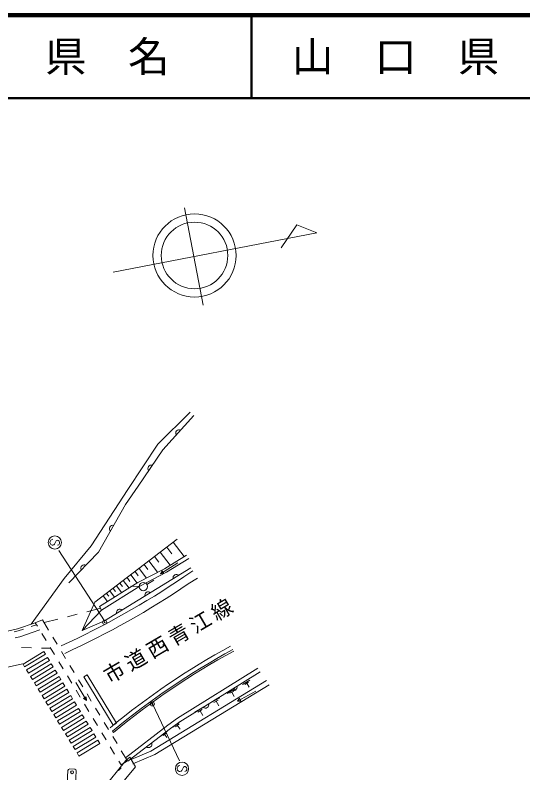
# Model space of a CAD drawing. Units: millimetres, scale not verified. Extents: x 40000 to 680000, y 20000 to 380000.
# Drawn here: x 304517 to 365716, y 288592 to 380000 of the extents above; entities that cross this region are included whole.
import ezdxf
from ezdxf.enums import TextEntityAlignment as Align

# ---------------------------------------------------------------- set-up
doc = ezdxf.new("R2010")
doc.units = ezdxf.units.MM
doc.header["$LTSCALE"] = 1000
doc.header["$PDMODE"] = 32
doc.header["$PDSIZE"] = 500
for name, color, linetype, lineweight in [('M-BGD', 7, 'Continuous', 13), ('M-BGD-EXST', 7, 'Continuous', 13), ('M-BMK-HTXT', 7, 'Continuous', 13), ('M-BMK-SRVR', 3, 'Continuous', 13), ('M-STR-STRC', 7, 'Continuous', 13), ('M-STR-STRD', 7, 'Continuous', 13), ('M-TTL', 2, 'Continuous', 140), ('M-TTL-LINE', 7, 'Continuous', 50)]:
    doc.layers.add(name, color=color, linetype=linetype, lineweight=lineweight)
doc.layers.add('M-TTL-TXT', color=7, linetype='Continuous')
doc.styles.add('ＭＳ ゴシック', font='')
doc.styles.get('ＭＳ ゴシック').set_extended_font_data('MS Gothic')

msp = doc.modelspace()

# ---------------------------------------------------------------- linework, layer by layer
at = {"layer": 'M-BGD'}
for p, q in [((321722, 328254), (325599, 332102)), ((326074, 331709), (322317, 327580)), ((318098, 322784), (321722, 328254)), ((322317, 327580), (319362, 323160)), ((313663, 315996), (318098, 322784)), ((319362, 323160), (317834, 320966)), ((317834, 320966), (314552, 315229)), ((324060, 316783), (314132, 309170)), ((323575, 316411), (324895, 314689)), ((310432, 312055), (313663, 315996)), ((322792, 315811), (323392, 315028)), ((314552, 315229), (310975, 311509)), ((321322, 314684), (321849, 313997)), ((322009, 315210), (323210, 313645)), ((325186, 314870), (322519, 313217)), ((320051, 313709), (320499, 313124)), ((320636, 314157), (321689, 312784)), ((324146, 313941), (322037, 312600)), ((325450, 314445), (322767, 312783)), ((325706, 313306), (315289, 306927)), ((318966, 312877), (319350, 312377)), ((322519, 313217), (319310, 311541)), ((319466, 313260), (320363, 312091)), ((322767, 312783), (319559, 311107)), ((322037, 312600), (322253, 312959)), ((322454, 312643), (322037, 312600)), ((322253, 312959), (322454, 312643)), ((324863, 312234), (325933, 312977)), ((306451, 306539), (310432, 312055)), ((317552, 311793), (318253, 310879)), ((318009, 312143), (318359, 311686)), ((318466, 312493), (319233, 311493)), ((319310, 311541), (314679, 308643)), ((319559, 311107), (314944, 308219)), ((316322, 310849), (316612, 310470)), ((316718, 311153), (317358, 310319)), ((317135, 311473), (317455, 311056)), ((315131, 309936), (315655, 309253)), ((315528, 310240), (315790, 309899)), ((315925, 310545), (316506, 309786)), ((314132, 309170), (312611, 305752)), ((314944, 308219), (312611, 305752)), ((313166, 308017), (314848, 308442)), ((314679, 308643), (314944, 308219)), ((307994, 306711), (309675, 307136)), ((310839, 307430), (312002, 307724)), ((306945, 306708), (304808, 305976)), ((306461, 306246), (307093, 306462)), ((307799, 307034), (306945, 306708)), ((306945, 306708), (307205, 306277)), ((307799, 307034), (308534, 305816)), ((315289, 306927), (312611, 305752)), ((304808, 305976), (302870, 305539)), ((304382, 305593), (304884, 305706)), ((304884, 305706), (305515, 305922)), ((305081, 305013), (306576, 305525)), ((306576, 305525), (307473, 305832)), ((307721, 305420), (308238, 304564)), ((304523, 304887), (305081, 305013)), ((309050, 304960), (309567, 304104)), ((305273, 303700), (306472, 303673)), ((307672, 303646), (308807, 303620)), ((308754, 303708), (309271, 302852)), ((310083, 303247), (310600, 302391)), ((309787, 301995), (310304, 301139)), ((311116, 301535), (311633, 300679)), ((324093, 295177), (333780, 301221)), ((324371, 294761), (334045, 300796)), ((310820, 300283), (311337, 299427)), ((312149, 299822), (312666, 298966)), ((311823, 299473), (313103, 297325)), ((334828, 299734), (320867, 291209)), ((335139, 299226), (321366, 290816)), ((331916, 299252), (332818, 299777)), ((332212, 299263), (332662, 299525)), ((332437, 299394), (332717, 298913)), ((311853, 298570), (312370, 297714)), ((313182, 298110), (313699, 297253)), ((330064, 298174), (331023, 298732)), ((330379, 298186), (330858, 298465)), ((330618, 298325), (330916, 297814)), ((333519, 298427), (331315, 297246)), ((312750, 297551), (313072, 297743)), ((313103, 297325), (312750, 297551)), ((313072, 297743), (313103, 297325)), ((328152, 297061), (329170, 297654)), ((328485, 297073), (328995, 297370)), ((328740, 297221), (329056, 296678)), ((331315, 297246), (331557, 297589)), ((331734, 297258), (331315, 297246)), ((331557, 297589), (331734, 297258)), ((312886, 296858), (313403, 296001)), ((314215, 296397), (314732, 295541)), ((326177, 295911), (327257, 296540)), ((326531, 295924), (327071, 296239)), ((326801, 296082), (327136, 295506)), ((313919, 295145), (314436, 294289)), ((315248, 294685), (315765, 293828)), ((317826, 290412), (322931, 294347)), ((322931, 294347), (324093, 295177)), ((323229, 293945), (324371, 294761)), ((323521, 294115), (324427, 294785)), ((323837, 294161), (324290, 294497)), ((314952, 293433), (315469, 292576)), ((318086, 289981), (323229, 293945)), ((322115, 293073), (322819, 293594)), ((324064, 294329), (324421, 293846)), ((316281, 292972), (316798, 292116)), ((322361, 293110), (322712, 293370)), ((322537, 293240), (322814, 292865)), ((315986, 291720), (316502, 290864)), ((317314, 291259), (318049, 290041)), ((320867, 291209), (318494, 290205)), ((321366, 290816), (318711, 289693)), ((314990, 286536), (317863, 290098)), ((317019, 290007), (317279, 289576)), ((318049, 290041), (317279, 289576)), ((317863, 290098), (318322, 290487)), ((319036, 289317), (318322, 290487)), ((319036, 289317), (316099, 285785)), ((316957, 288876), (317298, 289212)), ((316957, 288876), (317298, 289212))]:
    msp.add_line(p, q, dxfattribs=at)
for centre, radius, start, end in [((324282, 329566), 417, 63.96442, 211.44401), ((320936, 325305), 417, 72.49515, 219.97474), ((316294, 318040), 417, 76.48378, 223.96337), ((312848, 313288), 417, 62.38401, 209.8636), ((267281, 397199), 102639, 294.63487, 304.12637), ((323969, 312106), 417, 47.74305, 195.22264), ((320558, 310017), 417, 47.74305, 195.22264), ((317147, 307928), 417, 47.74305, 195.22264), ((330843, 298936), 417, 228.22053, 15.70012), ((327449, 296819), 417, 228.22053, 15.70012), ((320586, 292056), 417, 233.88357, 21.36317)]:
    msp.add_arc(centre, radius, start, end, dxfattribs=at)
at = {"layer": 'M-BGD-EXST'}
for p, q in [((320389, 311332), (321241, 311856)), ((319463, 311078), (318464, 311096))]:
    msp.add_line(p, q, dxfattribs=at)
msp.add_circle((319963, 311069), 500, dxfattribs=at)
at = {"layer": 'M-BMK-SRVR'}
for p, q in [((324949, 356763), (327185, 345026)), ((338452, 354723), (336602, 351924)), ((340864, 353756), (338452, 354723)), ((316321, 349001), (340864, 353756))]:
    msp.add_line(p, q, dxfattribs=at)
for radius in [5016, 4013]:
    msp.add_circle((326141, 351013), radius, dxfattribs=at)
at = {"layer": 'M-STR-STRC'}
for p, q in [((308708, 316369), (308723, 316514)), ((308766, 316217), (308708, 316369)), ((308723, 316514), (308810, 316651)), ((308810, 316651), (308889, 316717)), ((308889, 316717), (309041, 316774)), ((309461, 316586), (309273, 316167)), ((309613, 316644), (309461, 316586)), ((309685, 316637), (309613, 316644)), ((309823, 316550), (309685, 316637)), ((309881, 316398), (309823, 316550)), ((309866, 316254), (309881, 316398)), ((308831, 316138), (308766, 316217)), ((308969, 316051), (308831, 316138)), ((309041, 316044), (308969, 316051)), ((309193, 316101), (309041, 316044)), ((309273, 316167), (309193, 316101)), ((309627, 316058), (309779, 316116)), ((315289, 306927), (309764, 315410)), ((309779, 316116), (309866, 316254)), ((325383, 311380), (326493, 312093)), ((305476, 301688), (307982, 303213)), ((305661, 301383), (308168, 302908)), ((307982, 303213), (308168, 302908)), ((305661, 301383), (305476, 301688)), ((305895, 300999), (308402, 302524)), ((306129, 300614), (308636, 302139)), ((306363, 300230), (308870, 301755)), ((308402, 302524), (308636, 302139)), ((308870, 301755), (309103, 301371)), ((306129, 300614), (305895, 300999)), ((306597, 299845), (309103, 301371)), ((306831, 299461), (309337, 300986)), ((309337, 300986), (309571, 300602)), ((306597, 299845), (306363, 300230)), ((307064, 299077), (309571, 300602)), ((307298, 298692), (309805, 300217)), ((307532, 298308), (310039, 299833)), ((309805, 300217), (310039, 299833)), ((312790, 300192), (313190, 300435)), ((316339, 294331), (312790, 300192)), ((313190, 300435), (316740, 294573)), ((307064, 299077), (306831, 299461)), ((307766, 297923), (310273, 299448)), ((308000, 297539), (310507, 299064)), ((310273, 299448), (310507, 299064)), ((307532, 298308), (307298, 298692)), ((308234, 297154), (310741, 298679)), ((308468, 296770), (310975, 298295)), ((310741, 298679), (310975, 298295)), ((308000, 297539), (307766, 297923)), ((308468, 296770), (308234, 297154)), ((308702, 296385), (311208, 297911)), ((308936, 296001), (311442, 297526)), ((309169, 295617), (311676, 297142)), ((311208, 297911), (311442, 297526)), ((311676, 297142), (311910, 296757)), ((308936, 296001), (308702, 296385)), ((309403, 295232), (311910, 296757)), ((309637, 294848), (312144, 296373)), ((312144, 296373), (312378, 295988)), ((321059, 296906), (324319, 290021)), ((309403, 295232), (309169, 295617)), ((309871, 294463), (312378, 295988)), ((310105, 294079), (312612, 295604)), ((312612, 295604), (312846, 295219)), ((309871, 294463), (309637, 294848)), ((310339, 293694), (312846, 295219)), ((310573, 293310), (313080, 294835)), ((310807, 292925), (313313, 294451)), ((313080, 294835), (313313, 294451)), ((316740, 294573), (316339, 294331)), ((310339, 293694), (310105, 294079)), ((311041, 292541), (313547, 294066)), ((311274, 292157), (313781, 293682)), ((313547, 294066), (313781, 293682)), ((310807, 292925), (310573, 293310)), ((311274, 292157), (311041, 292541)), ((311508, 291772), (314015, 293297)), ((311742, 291388), (314249, 292913)), ((311976, 291003), (314483, 292528)), ((314015, 293297), (314249, 292913)), ((314483, 292528), (314717, 292144)), ((311742, 291388), (311508, 291772)), ((314717, 292144), (312210, 290619)), ((312210, 290619), (311976, 291003)), ((310796, 287288), (310883, 288885)), ((311693, 289041), (311094, 289074)), ((324045, 289071), (324059, 289216)), ((324103, 288919), (324045, 289071)), ((324059, 289216), (324146, 289353)), ((324168, 288840), (324103, 288919)), ((324146, 289353), (324226, 289419)), ((324226, 289419), (324378, 289476)), ((324609, 288869), (324530, 288803)), ((324797, 289288), (324609, 288869)), ((324949, 289346), (324797, 289288)), ((325022, 289339), (324949, 289346)), ((325159, 289252), (325022, 289339)), ((325116, 288818), (325203, 288956)), ((325217, 289100), (325159, 289252)), ((325203, 288956), (325217, 289100)), ((311882, 288831), (311794, 287233)), ((324305, 288753), (324168, 288840)), ((324378, 288746), (324305, 288753)), ((324530, 288803), (324378, 288746)), ((324964, 288760), (325116, 288818))]:
    msp.add_line(p, q, dxfattribs=at)
for centre, radius in [((309295, 316384), 800), ((315304, 306754), 50), ((315304, 306754), 40), ((315304, 306754), 30), ((315304, 306754), 20), ((315304, 306754), 10), ((321059, 296906), 50), ((321059, 296906), 40), ((321059, 296906), 30), ((321059, 296906), 20), ((321059, 296906), 10), ((324631, 289086), 800), ((311371, 288658), 167)]:
    msp.add_circle(centre, radius, dxfattribs=at)
for centre, radius, start, end in [((267523, 396761), 103139, 294.63279, 304.12429), ((301315, 316188), 15011, 230.20953, 285.84988), ((374303, 223673), 91400, 118.64059, 129.65937), ((311172, 288775), 310, 104.68589, 159.04702), ((311588, 288757), 302, 13.99206, 69.74085)]:
    msp.add_arc(centre, radius, start, end, dxfattribs=at)
for p in [(315304, 306754), (321059, 296906)]:
    msp.add_point(p, dxfattribs=at)
at = {"layer": 'M-STR-STRD'}
msp.add_line((316269, 293637), (316389, 293477), dxfattribs=at)
for centre, radius, start, end in [((374443, 223465), 91150, 118.64079, 129.65956), ((374499, 223382), 91049, 118.64086, 129.65964)]:
    msp.add_arc(centre, radius, start, end, dxfattribs=at)
at = {"layer": 'M-TTL'}
msp.add_line((680000, 380000), (40000, 380000), dxfattribs=at)
at = {"layer": 'M-TTL-LINE'}
for p, q in [((333000, 380000), (333000, 370000)), ((40000, 370000), (680000, 370000))]:
    msp.add_line(p, q, dxfattribs=at)

# ---------------------------------------------------------------- texts
at = {"layer": 'M-BMK-HTXT', "insert": (323738, 303668), "char_height": 1833, "attachment_point": 8, "rotation": 30.299, "style": 'ＭＳ ゴシック'}
msp.add_mtext('\\T1.2;市道西青江線', dxfattribs=at)
at = {"layer": 'M-TTL-TXT', "style": 'ＭＳ ゴシック'}
for s, p in [('県\u3000名', (315625, 375000)), ('山\u3000口\u3000県', (350375, 375000))]:
    msp.add_text(s, height=3666, dxfattribs=at).set_placement(p, align=Align.MIDDLE_CENTER)

doc.saveas('drawing.dxf')
